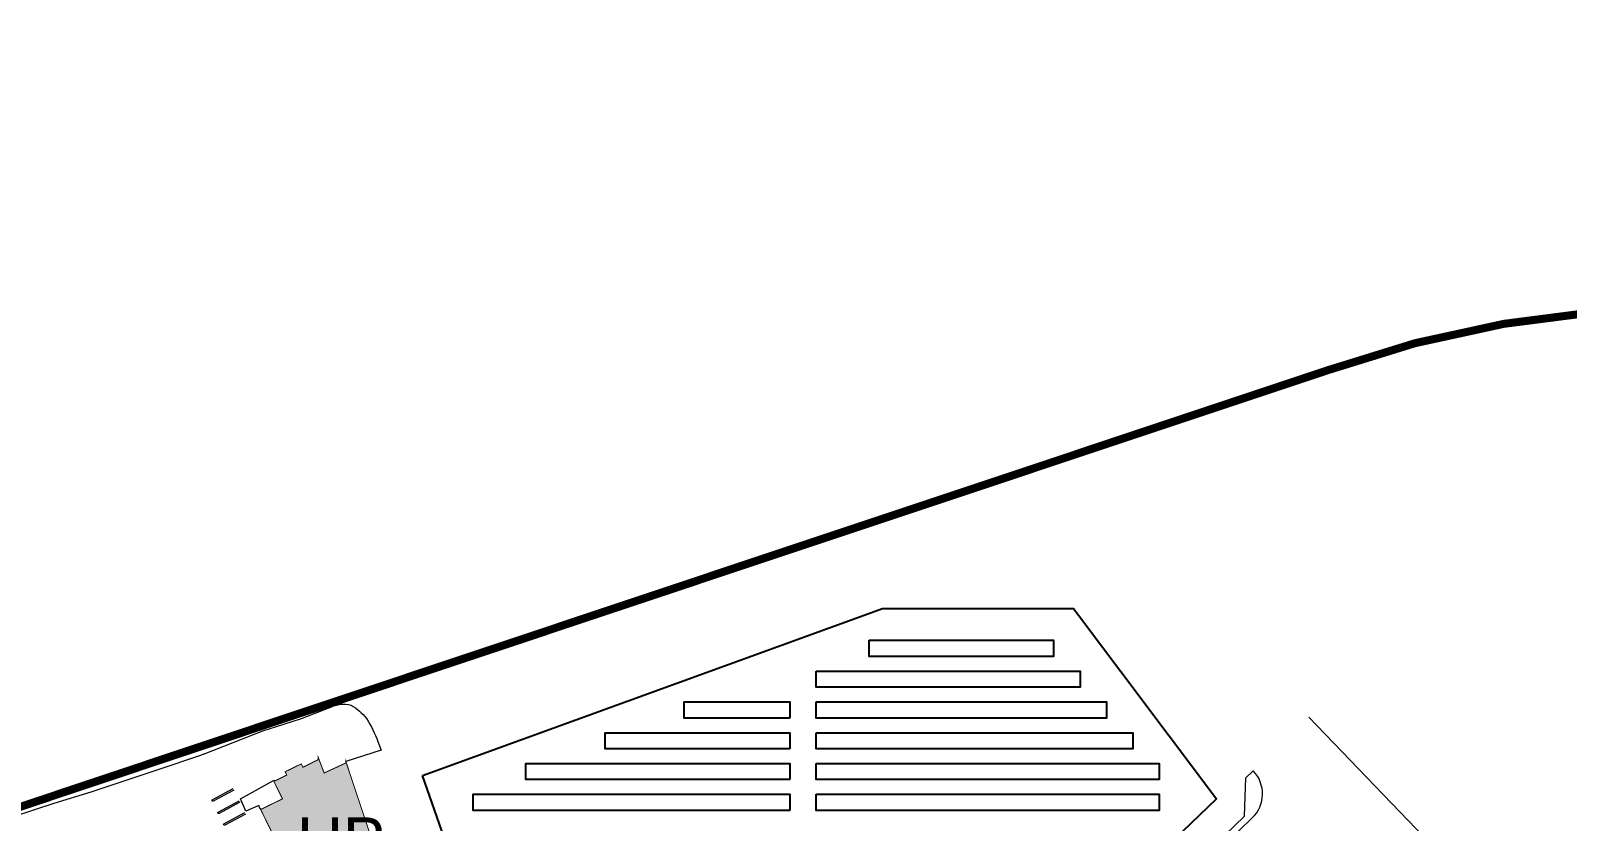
# Model space of a CAD drawing. Header units: feet. Extents: x 6763715 to 6770513, y 1886699 to 1891873.
# Drawn here: x 6764641 to 6765794, y 1891281 to 1891873 of the extents above; entities that cross this region are included whole.
import ezdxf

# ---------------------------------------------------------------- set-up
doc = ezdxf.new("R2010")
doc.units = ezdxf.units.FT
doc.header["$LTSCALE"] = 48
doc.header["$MEASUREMENT"] = 0
doc.linetypes.add('PHANTOM2', pattern=[1.25, 0.625, -0.125, 0.125, -0.125, 0.125, -0.125])
for name, color, linetype in [("20' SETBACK_FENCELINE", 252, 'Continuous'), ('C-BLDG', 7, 'Continuous'), ('NVT Modules', 253, 'Continuous')]:
    doc.layers.add(name, color=color, linetype=linetype)
for name, color, linetype, lineweight in [('C-BLDG-HTCH', 253, 'Continuous', 0), ('C-BLDG-IDEN', 7, 'Continuous', 50), ('C-PKNG-STRP', 3, 'Continuous', 0), ('C-PROP', 7, 'PHANTOM2', 0), ('C-ROAD', 5, 'Continuous', 0), ('L-SITE-WALK', 6, 'Continuous', 0)]:
    doc.layers.add(name, color=color, linetype=linetype, lineweight=lineweight)
doc.styles.add('Campus_Base_Map_NEW$0$STANDARD', font='arial.ttf', dxfattribs={"height": 3.8})

msp = doc.modelspace()

# ---------------------------------------------------------------- hatches: boundary and pattern name
at = {"layer": 'C-BLDG-HTCH'}
msp.add_hatch(color=256, dxfattribs=at).paths.add_polyline_path([(6764850.6, 1891213.7), (6764813.1, 1891290.1), (6764813.3, 1891290.3), (6764813.6, 1891289.7), (6764829.7, 1891297.6), (6764823, 1891311.2), (6764823.7, 1891311.5), (6764824, 1891311), (6764832.9, 1891315.4), (6764831.7, 1891317.9), (6764843.8, 1891323.8), (6764845.1, 1891321.3), (6764856.4, 1891326.9), (6764856.4, 1891328.3), (6764856.5, 1891328.7), (6764861, 1891317), (6764877.3, 1891324.5), (6764877.3, 1891325.5), (6764877.3, 1891325.5), (6764905.8, 1891239.8), (6764905.3, 1891239.6), (6764904.8, 1891240.9), (6764893.6, 1891235.4), (6764896.6, 1891222.8), (6764904, 1891226.5), (6764904.5, 1891225.6), (6764904, 1891225.4), (6764908.7, 1891208.8), (6764908.4, 1891209.3), (6764908.9, 1891208.4), (6764871.1, 1891189.8), (6764871, 1891190), (6764872.4, 1891190.8), (6764865, 1891205.9), (6764864.4, 1891205.6), (6764864.2, 1891206), (6764867.4, 1891207.6), (6764861.8, 1891219.2)])

# ---------------------------------------------------------------- linework, layer by layer
at = {"layer": "20' SETBACK_FENCELINE"}
msp.add_lwpolyline([(6764934.8, 1891315), (6765279.8, 1891440.4), (6765423.1, 1891440.4), (6765530.4, 1891297.7), (6765215.1, 1890994.7), (6765062, 1891144.5), (6765012.8, 1891144.5), (6764983.5, 1891175.7), (6764934.8, 1891315)], dxfattribs=at)
at = {"layer": 'C-BLDG', "const_width": 0.75}
msp.add_lwpolyline([(6764850.6, 1891213.7), (6764813.1, 1891290.1), (6764813.3, 1891290.3), (6764813.6, 1891289.7), (6764829.7, 1891297.6), (6764823, 1891311.2), (6764823.7, 1891311.5), (6764824, 1891311), (6764832.9, 1891315.4), (6764831.7, 1891317.9), (6764843.8, 1891323.8), (6764845.1, 1891321.3), (6764856.4, 1891326.9), (6764856.5, 1891328.7), (6764856.5, 1891328.7), (6764861, 1891317), (6764877.3, 1891324.5), (6764877.3, 1891325.5), (6764877.3, 1891325.5), (6764905.8, 1891239.8)], dxfattribs=at)
at = {"layer": 'C-PKNG-STRP'}
for points in [[(6764793.2, 1891304.2), (6764777.7, 1891295.9, -0.942079), (6764777, 1891296.9), (6764792.7, 1891305.4)], [(6764797.6, 1891295), (6764782.1, 1891286.6, -0.942079), (6764781.4, 1891287.7), (6764797.1, 1891296.1)], [(6764802, 1891286.2), (6764786.5, 1891277.8, -0.942079), (6764785.8, 1891278.9), (6764801.5, 1891287.4)]]:
    msp.add_lwpolyline(points, format="xyb", dxfattribs=at)
at = {"layer": 'C-PROP', "ltscale": 0.02, "const_width": 6, "elevation": -178.8}
msp.add_lwpolyline([(6769012.7, 1888295.4, 0.136105), (6767938.8, 1887977.8, -0.282387), (6765535, 1887963.2), (6765125.2, 1887960.5), (6765008.3, 1888061.2), (6763829.1, 1890965.3), (6763828.8, 1890986), (6763983.4, 1891051.4), (6764153.8, 1890819.5), (6764199.9, 1890842), (6764151.8, 1891122.8, -0.016472), (6764351.9, 1891197.6, -0.000343), (6765614, 1891619, -0.151573), (6766084.7, 1891639, -0.00004), (6767109.8, 1891365.4), (6767424.2, 1891242.2)], format="xyb", dxfattribs=at)
at = {"layer": 'C-ROAD', "lineweight": 0}
for p, q in [((6765853.1, 1891095.3, 0), (6765599.7, 1891358.8, 0)), ((6764903.7, 1891334.1), (6764877.3, 1891325.5)), ((6765557.2, 1891283.3), (6765160.2, 1890901.3))]:
    msp.add_line(p, q, dxfattribs=at)
at = {"layer": 'C-ROAD'}
for points in [[(6764770.4, 1891331), (6764815.1, 1891348.7), (6764830.7, 1891353.6), (6764843.9, 1891357.9), (6764865.2, 1891366)], [(6764770.4, 1891331), (6764768.2, 1891330.1), (6764736.3, 1891319.3), (6764712.9, 1891311.7), (6764685.9, 1891302.6), (6764658.1, 1891294.1), (6764627.8, 1891284.1)]]:
    msp.add_lwpolyline(points, dxfattribs=at)
for points in [[(6764865.6, 1891366.1, -0.188413), (6764881.2, 1891367.9, -0.08298), (6764892.8, 1891357.9, -0.08298)], [(6764892.8, 1891357.9, -0.047055), (6764901.3, 1891340.5), (6764903.8, 1891334)]]:
    msp.add_lwpolyline(points, format="xyb", dxfattribs=at)
at = {"layer": 'C-ROAD', "lineweight": 0}
msp.add_arc((6765539.9, 1891301.3, 0), 25, 313.8903, 43.8903, dxfattribs=at)
msp.add_arc((6765539.9, 1891301.3, 0), 25, 313.8903, 43.8903, dxfattribs=at)
at = {"layer": 'L-SITE-WALK', "lineweight": 0}
msp.add_line((6765551.3, 1891284.6), (6765158.9, 1890907), dxfattribs=at)
for points in [[(6765551.3, 1891284.6), (6765552.4, 1891313.3), (6765557.9, 1891318.6)], [(6764813.1, 1891290.1), (6764811.9, 1891292.7), (6764802.2, 1891288.4), (6764798.1, 1891297.6), (6764823.1, 1891311.4)]]:
    msp.add_lwpolyline(points, dxfattribs=at)
at = {"layer": 'NVT Modules'}
for points in [[(6765269.7, 1891416.5), (6765408.2, 1891416.5), (6765408.2, 1891404.4), (6765269.7, 1891404.4)], [(6765230.1, 1891393.4), (6765428, 1891393.4), (6765428, 1891381.3), (6765230.1, 1891381.3)], [(6765210.2, 1891358.2), (6765131.1, 1891358.2), (6765131.1, 1891370.3), (6765210.2, 1891370.3)], [(6765230.1, 1891370.3), (6765447.8, 1891370.3), (6765447.8, 1891358.2), (6765230.1, 1891358.2)], [(6765210.2, 1891335.1), (6765071.7, 1891335.1), (6765071.7, 1891347.2), (6765210.2, 1891347.2)], [(6765230.1, 1891347.2), (6765467.6, 1891347.2), (6765467.6, 1891335.1), (6765230.1, 1891335.1)], [(6765210.2, 1891312), (6765012.3, 1891312), (6765012.3, 1891324.1), (6765210.2, 1891324.1)], [(6765230.1, 1891324.1), (6765487.4, 1891324.1), (6765487.4, 1891312), (6765230.1, 1891312)], [(6765210.2, 1891288.9), (6764972.7, 1891288.9), (6764972.7, 1891301), (6765210.2, 1891301)], [(6765210.2, 1891288.9), (6764972.7, 1891288.9), (6764972.7, 1891301), (6765210.2, 1891301)], [(6765230.1, 1891301), (6765487.4, 1891301), (6765487.4, 1891288.9), (6765230.1, 1891288.9)]]:
    msp.add_lwpolyline(points, close=True, dxfattribs=at)

# ---------------------------------------------------------------- texts
at = {"layer": 'C-BLDG-IDEN', "insert": (6764840.7, 1891283.7), "char_height": 34, "width": 2422.98, "attachment_point": 1, "rotation": 360, "style": 'Campus_Base_Map_NEW$0$STANDARD'}
msp.add_mtext('UP', dxfattribs=at)

doc.saveas('drawing.dxf')
